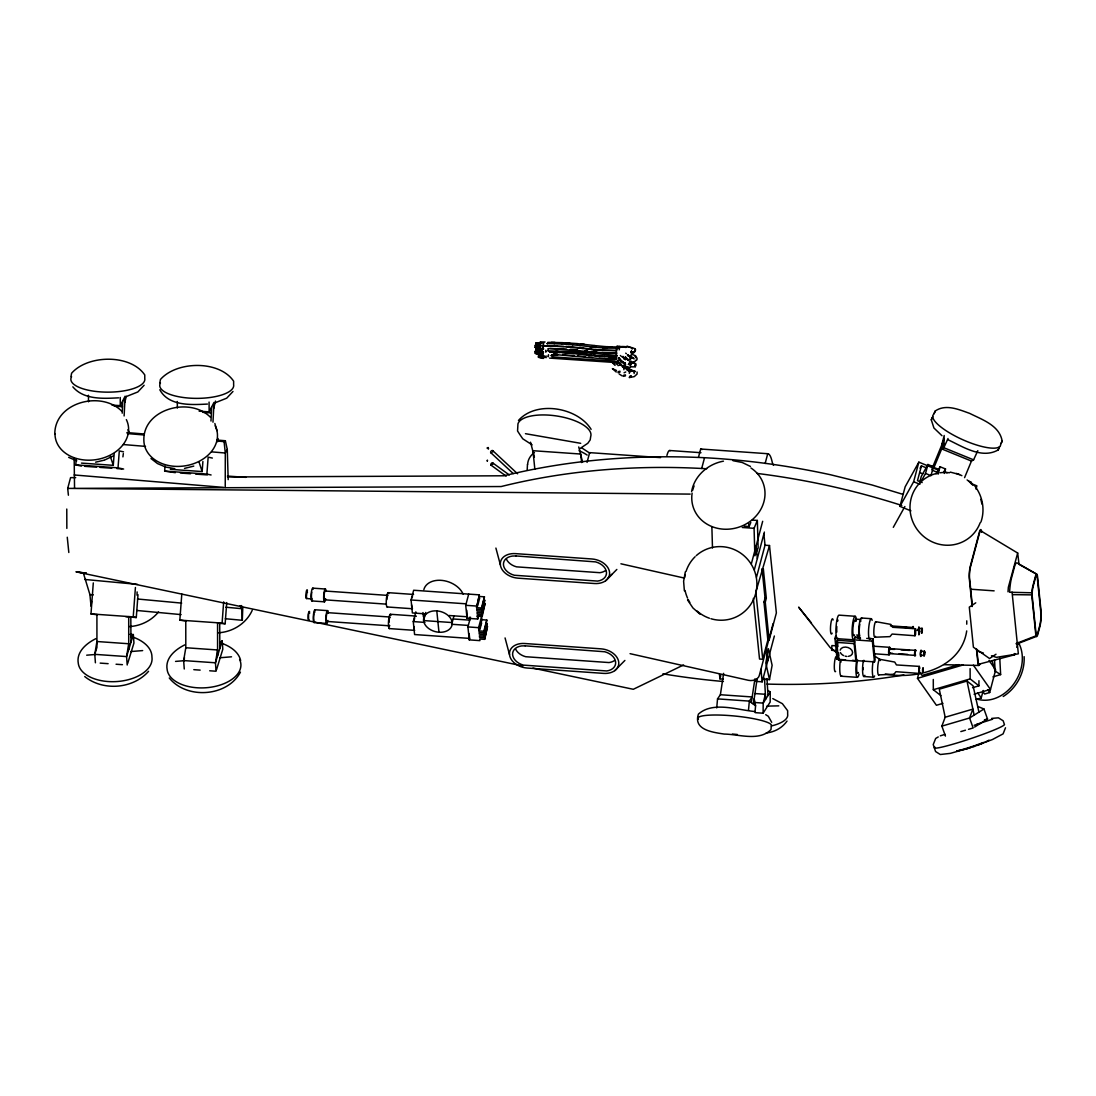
<?xml version="1.0" encoding="UTF-8"?>
<svg xmlns="http://www.w3.org/2000/svg" width="1096" height="1096" viewBox="0 0 1096 1096"><rect width="100%" height="100%" fill="white"/><g stroke="black" fill="none" stroke-linecap="round" stroke-linejoin="round"><path stroke-width="1.5" d="M74.542 487.994L74.172 458.539M225.242 487.528L225.297 453.018L224.091 441.62L225.365 440.743L227.283 449.497L228.187 479.651M966.74 624.186L966.754 620.829M66.774 509.037L66.842 528.395M755.158 712.647L763.104 713.208L763.186 703.098L765.378 694.289L755.35 693.576M767.693 690.412L770.255 691.932L770.173 702.057L763.104 713.208M1016.472 644.133L1036.391 636.447L1036.049 635.803A8.261 1.507 -86 0 1 1035.706 633.913L1032.007 597.621A8.261 1.507 -86 0 1 1031.884 594.881L1031.939 592.785A8.261 1.507 -86 0 1 1032.87 585.976L1035.446 576.291A8.261 1.507 -86 0 1 1036.679 574.112L1017.348 563.07A18.139 3.315 -86 0 0 1014.677 566.139L1011.238 579.03A18.139 3.315 -86 0 0 1009.594 592.251L1031.939 592.785M619.199 349.898L619.843 346.35M888.952 651.312L888.911 653.065M914.763 653.833L915.598 650.558M923.723 654.463L923.832 653.764M924.613 653.271L924.723 652.572M543.013 346.939L542.876 346.089L546.383 346.089M137.027 595.21L137.11 591.909M921.394 631.406L921.544 629.474M922.27 630.46L922.325 628.693M1024.13 656.655C1024.952 672.492 1016.609 688.11 1003.21 696.508M122.204 413.178L122.766 400.835M210.98 421.028L211.624 407.054M54.8 434.194C54.485 402.383 100.805 390.313 121.505 410.959M124.122 415.959L125.108 396.218L120.3 405.657L111.943 405.082M212.98 422.193L213.98 402.451L209.158 411.89L199.13 411.178M527.176 470.266L527.477 464.238M632.187 349.117L631.858 348.062L627.008 346.076M915.681 631.734C915.242 638.913 914.009 628.803 915.653 630.652M919.53 631.995L919.352 633.789M923.051 671.56L922.736 672.533L922.544 669.464M616.473 351.145L616.144 358.872L597.923 358.351L553.713 354.433M617.486 362.036L617.24 364.146M630.488 359.515L630.638 357.721M631.022 362.173L631.269 362.242M633.132 352.474L633.228 351.734M633.063 362.735L633.077 361.913M635.365 350.186L635.091 349.323M635.707 357.721L635.68 355.734L631.556 354.268M888.856 651.367L889.198 649.038M924.709 653.216L924.586 654.504M81.392 466.101L75.788 464.882L76.158 459.813M97.421 614.815L90.982 613.924L93.297 582.908M81.488 463.101L113.285 465.334L114.162 453.621M123.643 469.061L118.026 467.841L119.3 450.935L123.506 451.84M138 594.69L136.288 617.541L133.219 616.884L135.424 587.497M175.319 472.677L164.647 471.116L165.03 466.033M186.279 621.035L179.84 620.144L181.799 594.032M170.359 469.335L202.144 471.554L202.897 461.526M211.09 474.979L206.884 474.075L208.158 457.155L212.364 458.06M226.735 602.54L225.146 623.761L222.091 623.103L223.666 601.882M542.493 346.733L542.835 348.021M547.452 343.774L547.822 342.363L554.987 342.418M918.023 630.597L918.106 629.679M918.215 630.529L918.886 626.857L919.352 628.419M922.366 630.433L921.996 632.707M716.716 707.92L717.538 698.878L720.387 694.727L723.634 673.341M748.5 710.153L749.335 701.111L752.185 696.96L720.387 694.727M755.034 711.825L755.582 705.797L754.199 698.727M772.79 698.59L782.393 703.687L787.654 710.715L787.654 714.167A36.976 13.152 0 0 1 771.296 725.977L770.981 729.607C759.103 741.636 739.074 734.21 724.127 734.073C713.249 732.306 693.042 730.128 698.412 714.126C712.784 701.098 737.348 709.934 754.692 711.51M918.722 632.447L918.886 630.789M923.188 671.423L923.243 670.245M923.27 670.862L923.079 667.807L922.613 669.601M631.2 351.323L631.214 352.145L631.433 351.172M633.009 352.816L633.214 351.912M91.585 601.279L91.05 606.225L89.913 594.566L83.447 573.304M225.31 618.719L242.298 620.295L242.805 607.348M923.873 653.23L923.86 652.517M122.916 456.881L123.327 453.58M217.693 441.77L218.104 438.482M922.229 630.995L921.75 633.132L921.654 628.926M542.534 347.199L542.89 345.665M543.534 344.692L543.178 345.815L563.947 346.405M548.507 355.693L548.151 356.803L548.493 354.707M616.911 362.406L617.13 364.571M630.734 364.173L630.762 363.16L630.707 364.365M631.378 362.132L631.46 362.954M633.118 352.159L633.036 351.638M635.351 350.35L634.31 351.487C640.16 347.501 623.843 346.295 621.5 346.555M635.05 366.146C636.118 363.584 635.009 363.228 635.31 366.557M635.639 365.694L635.735 363.598L632.981 362.913M753.404 704.166L757.048 679.246M241.627 605.567L242.298 620.295M308.551 613.883L308.551 619.117M751.322 702.605L754.925 678.862M918.777 631.967L919.01 630.433M919.613 670.93L918.804 673.396L895.939 671.697L894.103 674.122M185.772 620.61L185.799 647.736L183.649 660.573L184.265 668.998M921.517 654.668C919.859 661.642 920.161 646.215 921.681 651.175M923.928 652.709L924.079 651.49M924.517 654.312L924.366 655.545M630.762 356.789L631.255 354.679M633.036 362.886L632.995 362.187M635.516 365.393L635.338 366.859L631.104 366.831M685.329 571.811L683.616 581.236L684.37 590.826M769.502 679.602L772.118 665.286L768.433 648.736L765.803 663.053L769.502 679.602L762.734 679.136M855.565 621.405L855.976 619.158L860.771 619.5M872.128 620.336L872.142 620.295A10.398 1.904 -86 0 0 868.649 628.72A10.398 1.904 -86 0 0 870.786 638.31M70.966 376.599L71.596 373.229C87.762 354.693 130.465 353.83 144.768 374.955L144.768 378.421A36.976 12.905 0 0 1 105.435 392.121A36.976 12.905 0 0 1 71.583 376.695M159.824 382.819L160.454 379.463C176.62 360.927 219.323 360.063 233.626 381.175L233.626 384.641A36.976 12.905 0 0 1 194.307 398.341A36.976 12.905 0 0 1 160.454 382.929M543.657 356.186L543.726 357.899L543.863 355.666M542.575 346.911L542.931 346.131M543.027 353.46L542.726 354.282L538.766 353.871L538.835 351.679M546.082 351.323L545.767 352.145L545.822 350.213M548.384 350.035L548.082 350.857L548.315 348.61M912.447 628.405L913.119 626.46L913.53 627.323M918.352 629.255L918.832 627.844L919.119 628.474M915.64 634.118L914.968 635.749L892.089 634.05L889.966 636.625L874.731 637.242M919.352 671.163L918.886 672.259L919.434 667.902M922.681 669.163L923.051 668.272L923.27 669.752M923.079 671.903L923.133 671.177M538.862 346.829L540.355 346.062M539.698 343.418L536.136 343.349M539.068 350.528L539.383 349.158M539.109 352.022L538.944 352.775L535.191 352.35M540.808 351.83L540.588 354.09M540.972 350.706L541.273 349.336M542.246 355.83L542.082 356.584L538.328 356.159M543.397 357.652L543.219 358.447L538.437 357.31M980.92 522.066C985.194 509.9 982.66 496.132 974.796 485.994M124.807 402.41L126.259 396.355M213.665 408.63L215.487 401.068M915.626 655.052C913.749 659.792 914.722 645.859 915.927 650.777M921.284 654.846C919.941 658.258 920.626 648.229 921.503 651.764M924.01 652.243L924.462 651.01L924.613 652.284M924.435 654.778L924.106 656.025L923.846 654.737M941.711 445.14L944.204 435.496L943.82 447.702L941.683 448.908L971.453 461.074L973.591 459.854L977.81 450.662M550.836 355.597L557.028 355.09M425.728 613.87L412.384 612.938L411.069 599.978L413.658 590.251L479.363 594.854L476.555 607.664L481.459 608.02L484.446 596.813L479.527 596.471M469.143 633.543L469.636 638.406L414.589 634.543L413.274 621.583L415.85 611.856M425.741 612.459L423.59 620.569L452.182 622.569L453.895 616.089M478.568 615.815L477.705 619.021L467.047 618.267L465.718 605.307L468.704 594.101M467.047 618.267L466.773 610.308M484.651 639.352L487.473 626.528L484.651 639.352L479.747 639.009L479.911 640.626L469.252 639.872L467.924 626.912L470.513 617.185M476.555 607.664L479.363 594.854M477.568 606.088L479.706 598.087M469.252 639.872L469.636 638.406M477.705 619.021L477.377 615.774L482.281 616.116L485.103 603.293L482.117 614.5L477.212 614.157L477.048 612.527L481.952 612.87L484.775 600.06L481.788 611.253L476.883 610.91L476.719 609.294L481.624 609.636L484.446 596.813M478.925 630.899L481.898 619.706L486.816 620.048L483.829 631.241L478.925 630.899L478.596 627.666L481.569 616.459L476.993 616.144M479.938 629.323L481.637 622.925M484.487 637.721L479.582 637.379L479.418 635.762L484.322 636.105L487.145 623.282L484.158 634.488L479.253 634.146L479.089 632.515L483.994 632.872L486.816 620.048M587.045 462.416L589.648 452.634L660.518 457.607M631.049 353.035L631.543 351.227M698.508 457.155L700.673 449.018L767.734 453.717A51.128 9.33 -86 0 1 772.105 461.663A26.523 4.85 -86 0 0 773.543 465.32M701.687 468.472L704.55 457.717A574.4 409.699 14.9 0 1 830.398 474.732L871.882 484.939L902.94 494.351M765.145 463.485L767.734 453.717M723.319 679.095L719.935 678.862L720.798 675.615M751.349 563.851L762.679 521.285M754.336 569.783L764.378 532.067M756.5 577.222L765.022 545.205L763.871 533.971M765.022 545.205L769.502 545.52L755.856 591.854L762.734 659.258L759.528 659.039L753.349 598.375M762.734 659.258L767.858 640.023L763.981 602.101L765.049 598.128L762.035 568.646M767.858 640.023L769.132 640.119L765.268 602.184L766.323 598.211L763.323 568.728M773.105 623.583L759.227 675.725A7.919 5.357 -5.8 0 1 748.458 680.315L630.063 653.668M769.132 640.119L776.365 612.924L769.502 545.52M755.418 681.342L762.186 681.822L774.365 636.009M845.578 659.861L837.07 659.271L834.96 638.516L835.577 636.201M836.741 642.393L837.303 640.297L854.675 641.516L856.456 659.011L855.894 661.107L838.536 659.902L836.741 642.393L854.113 643.612L854.675 641.516M837.07 659.271L837.687 656.956M838.536 659.902L839.084 657.792M910.927 510.859L899.939 506.366L905.159 486.802L918.845 462.156L939.245 470.485M899.939 506.366L913.639 481.733L918.845 462.156M852.373 660.34L874.485 661.888L872.361 641.133L872.991 638.817L866.717 638.379M926.12 467.759L921.435 465.841L917.489 480.665L922.174 482.583M919.681 482.432L921.27 476.472L927.928 464.485L933.381 466.718L930.997 475.664L925.545 473.445L927.928 464.485M874.485 661.888L875.101 659.573L872.991 638.817M938.08 474.198L940.053 466.745L945.506 468.965L944.327 473.445M942.971 703.344L936.422 705.276L917.475 678.342L918.777 673.451M976.015 489.117L976.879 485.857L970.604 483.295M976.166 699.412L981.235 697.933L983.222 690.466M982.783 691.412L984.619 694.028L989.702 692.535L995.648 669.848L989.017 660.422M1016.8 647.394L1018.061 642.653M628.748 368.475L628.707 369.914M634.022 359.022L633.954 358.351M634.2 372.133L634.146 373.558M912.694 628.296L913.187 627.487L890.39 625.857M921.695 629.241L922.024 628.063L922.27 629.46M966.713 630.912C961.274 667.834 917.284 680.027 885.294 673.999M1015.115 653.723L1014.691 654.75L979.125 664.135M691.603 491.597C694.316 475.856 708.03 463.937 723.428 461.169M127.684 663.436L133.945 642.996L133.328 634.557L129.986 634.324M184.512 657.764L183.649 660.573L215.446 662.792L222.187 640.79L219.803 642.968M216.542 669.656L222.803 649.216L222.187 640.79M308.702 613.171L309.236 612.239L309.606 613.376M945.437 736.101L941.875 726.127L945.177 717.236L939.286 689.179L967.001 681.041L973.097 685.836L978.933 712.126M546.041 357.776L546.027 355.871M1005.512 727.785L1003.087 733.882L992.469 739.512L973.645 746.623M889.226 649.435L889.459 648.558L889.678 649.462M889.459 652.709L889.226 653.586L888.993 652.682M932.614 467.225L944.081 439.386M744.102 526.162L749.116 526.518L750.815 522.422M757.35 520.436L758.144 547.904L754.87 555.782L754.075 528.313L757.35 520.436L752.281 520.079M933.545 468.513L943.957 443.442M964.576 477.651L971.453 461.074M941.985 435.729L933.929 428.002L931.285 419.823L932.751 416.59M935.299 410.945L933.833 414.192A36.976 10.083 24.2 0 0 962.521 439.619A36.976 10.083 24.2 0 0 1000.689 444.332L1002.155 441.085C999.579 425.412 982.085 419.631 969.672 413.384C958.918 409.589 945.93 403.725 935.299 410.945L934.203 413.343M948.369 439.921C963.178 446.867 981.865 459.224 998.141 449.963L999.593 446.73M931.285 419.823L932.381 417.439M948.026 438.496L943.82 447.702L973.591 459.854M1001.059 443.483L1002.155 441.085M998.141 449.963L999.237 447.579M635.365 356.186L634.748 355.899M920.092 468.266L921.435 465.841M893.295 527.34L904.871 506.516M920.366 482.747L925.545 473.445M931.901 469.376L933.381 466.718M936.121 473.828L940.053 466.745M943.93 471.801L945.506 468.965M240.449 672.136C227.31 696.878 186.621 699.618 169.277 677.986M227.283 449.497L225.297 453.018L211.72 451.881M919.023 630.844L919.243 630.159L919.407 631.241M922.955 671.834L922.544 671.053M770.255 691.932L763.186 703.098L754.829 702.509M540.725 351.857L540.657 354.049M487.46 460.841L487.378 460.115L487.131 461.101M624.049 368.338L623.871 369.736M629.378 372.161L629.31 373.394M518.463 420.467C536.259 400.273 577.441 407.164 591.114 429.344M889.322 649.175L894.514 649.394M920.708 655.312L924.229 655.408M635.762 360.351L634.105 362.201L629.063 363.187M144.124 385.244L137.836 391.957L126.424 396.492M232.982 391.464L226.694 398.19L215.282 402.725M787.024 721.058C782.202 728.004 774.53 732.032 766.2 733.005M605.65 580.729L612.198 574.112M608.006 578.373L616.843 569.441M614.815 670.615L624.898 660.436M921.777 632.639L921.503 631.734M148.549 671.314C133.041 689.042 102.969 691.316 84.735 676.561M130.945 636.749L133.328 634.557L126.574 656.573L127.204 665.012M491.857 463.622L491.542 464.499M975.755 602.827L969.302 607.129L973.399 647.202L989.551 658.532L996.004 654.23M628.241 364.543L630.529 363.036M488.556 448.291L488.295 449.182M974.577 727.073L987.51 718.962L983.948 708.989L969.576 717.99L941.875 726.127M938.245 736.95L935.669 738.457L933.23 744.554L935.573 751.541L940.313 754.514L950.273 753.39L970.097 747.787M579.716 448.744L587.826 443.264L590.196 439.893L590.703 436.523A36.976 14.385 8.5 0 0 558.727 416.316A36.976 14.385 8.5 0 0 517.956 423.837L517.559 431.002L520.134 434.989L522.778 438.811L532.122 444.853M543.178 345.815L543.479 343.596M542.958 352.035L542.726 354.282M96.01 638.598C86.68 643.16 76.117 651.709 78.296 663.381A36.976 21.262 -3.5 0 0 117.779 681.479A36.976 21.262 -3.5 0 0 151.974 657.312C152.084 647.133 142.22 640.53 133.671 637.338M184.868 644.832C175.538 649.394 164.975 657.942 167.154 669.601A36.976 21.262 -3.5 0 0 210.24 687.302A36.976 21.262 -3.5 0 0 239.599 659.477M984.893 742.225L989.044 740.17M915.913 630.625L915.489 628.748L914.968 635.749M919.119 630.68L919.434 631.639M919.75 668.259L919.325 666.395L918.804 673.396M683.603 664.943L633.296 689.288L532.93 668.122M629.337 361.762L630.995 361.009M623.994 365.146L625.665 364.338M624.09 372.777L625.761 371.969M629.953 371.681L630.173 371.599A18.07 12.426 -0.8 0 1 626.515 369.092M629.529 376.435L631.214 375.627L631.228 376.64L629.542 377.435M104.915 459.895L113.409 455.895M982.948 743.129L977.125 745.403M1016.088 643.571L1036.049 635.803M983.633 742.403L975.084 745.513M193.773 466.115L184.498 468.403M968.535 747.691L973.796 745.965M967.343 748.623L974.289 746.349M940.3 735.854L945.053 734.334M976.783 724.25L992.647 719.209M964.795 748.842L967.288 748.075M958.904 664.628L922.092 675.437L920.119 672.629M917.475 678.342L963.302 664.888M933.285 679.465L933.326 689.713L970.152 678.904L978.947 685.822L972.549 687.699M992.949 676.862L1000.634 674.602L999.771 658.134M974.07 694.22L990.442 689.411L973.385 665.176M945.177 717.236L972.892 709.112L969.576 717.99L973.152 727.963L968.535 729.32M984.427 719.867L987.51 718.962M974.166 725.278L980.331 723.47M960.836 731.58L965.453 730.224M963.548 749.226L956.794 751.02M966.713 748.828L957.068 751.034M623.323 363.228L625.241 362.749L625.254 363.762M635.762 360.584C637.667 360.447 637.488 356.871 635.516 357.022M617.966 365.598L619.884 365.119M629.693 367.818L629.501 367.872A17.81 12.248 -0.8 0 1 624.227 365.708M618.048 371.681L619.966 371.202M618.062 372.681L619.98 372.202M623.487 375.325L625.405 374.859L625.419 375.86L623.501 376.339M95.64 462.183L104.12 460.169M629.255 377.572L634.296 376.599L637.077 374.037L637.105 371.996M1014.622 654.75L1014.293 653.545M991.606 718.414L998.429 717.825L1003.169 720.798L1004.347 724.292A36.976 2.767 -18.5 0 1 967.439 739.718A36.976 2.767 -18.5 0 1 934.902 747.13M86.694 655.189L95.174 654.49M130.78 651.558L142.658 650.586M175.552 661.409L184.032 660.71M219.638 657.792L231.516 656.805M118.601 397.834C103.216 398.615 83.734 399.889 72.843 386.833M207.459 404.068C191.321 404.876 168.757 406.342 159.811 389.751M536.013 342.897L541.123 342.569M535.465 345.432L540.575 345.089M536.081 348.843L541.205 348.514M538.602 349.24L543.712 348.898M535.492 350.912L538.903 350.693M535.547 351.378L538.958 351.145M878.581 674.889L893.802 674.273M766.871 706.125L778.763 705.851M75.693 477.623L70.569 477.637L67.705 488.405L68.404 495.214M227.571 476.966L504.023 475.787C569.509 459.758 637.283 454.443 704.55 457.717M548.26 348.638L555.48 348.665M548.164 350.857L570.057 351.528L616.843 355.419M634.611 348.98C636.612 349.473 634.337 355.268 630.912 351.953M690.179 494.104L67.705 488.405L501.16 486.542A574.4 409.699 14.9 0 1 706.715 468.759M540.232 341.925L545.055 341.979M551.261 342.404L562.33 342.651M535.834 343.117L540.78 343.651M546.863 343.596L554.247 343.706M535.232 345.185L540.054 345.24M535.286 345.637L540.095 345.706M546.315 346.131L557.385 346.363M611.623 346.898L617.98 346.939M607.211 348.09L618.295 348.199M535.903 349.062L540.862 349.61M538.424 349.46L543.232 349.514M616.678 350.432L600.101 349.884M616.171 350.706L602.334 350.473M535.314 351.131L538.52 351.172M555.699 351.378L558.124 351.405M535.369 351.583L540.314 352.131M549.493 352.159L553.124 352.213M616.13 352.967L600.06 352.556L549.986 348.405M612.102 353.145L616.897 353.172M551.822 354.597L558.001 354.666M538.492 355.405L543.315 355.46M616.253 356.652L604.581 356.501M616.116 356.734L598.745 356.022L573.825 353.09M551.877 356.817L616.925 361.365M608.294 358.337L616.158 358.447M549.562 358.104L617.774 362.694M616.966 359.118L610.02 359.022M1012.704 594.635L1031.884 594.881M943.848 664.683L978.838 665.464M555.412 348.692L562.823 348.884M550.055 352.131L556.768 352.296M605.102 346.624L611.691 346.857M602.869 347.939L607.28 348.049M612.171 353.104L603.403 352.707M614.815 355.844L610.404 355.693M614.952 359.543L610.541 359.42M554.192 343.747L561.618 344.007M559.083 348.788L566.509 349.062M553.727 352.213L564.084 352.597M553.672 353.967L557.316 354.104M607.335 346.706L609.513 346.802M605.115 347.994L594.128 347.254L596.361 347.432M604.65 356.474L595.854 355.953M610.088 358.995L599.101 358.255M562.275 342.678L569.715 343.034M557.33 346.405L568.468 347.007M557.398 352.35L559.919 352.433M562.837 354.871L573.975 355.474M593.58 349.788L602.389 350.432M605.718 358.776L607.896 358.899M608.362 359.296L610.595 359.392M565.961 342.856L577.113 343.582M561.563 344.048L569.002 344.487M562.33 352.597L571.427 353.076M565.892 346.418L568.838 346.733M570.153 349.309L577.606 349.829M564.783 352.734L583.373 354.392M114.135 406.123L122.492 406.712L120.3 405.657L120.231 397.478M202.993 412.343L211.35 412.932L209.158 411.89L209.076 402.068M669.711 450.511L700.974 452.703M75.788 464.882L118.026 467.841M164.647 471.116L206.884 474.075M227.434 476.075L245.778 477.349M84.776 466.334L96.599 467.17M99.983 467.403L111.806 468.225M116.875 468.581L121.944 468.937M180.388 473.034L190.526 473.746M195.595 474.102L207.432 474.924M742.239 527.491L754.075 528.313M970.659 589.21L994.141 590.854M765.049 598.128L766.323 598.211M763.981 602.101L765.268 602.184M855.236 616.281L839.07 615.144A11.741 2.151 -86 0 0 835.988 627.926A11.741 2.151 -86 0 0 837.892 638.283M861.538 618.007L871.306 618.692M897.09 626.802L907.05 627.501M918.681 628.323L921.996 628.556M915.489 628.748L892.596 627.296L890.884 624.405L875.896 621.679M388.162 592.662L413.562 594.443A7.179 1.315 -86 0 0 413.206 594.607M312.785 588.141L325.375 589.032M325.224 591.032L387.957 595.416M411.069 599.978L466.115 603.828M465.718 605.307L476.39 606.047M306.442 598.539L311.99 598.937M324.567 599.813L385.6 604.088M854.921 637.557L860.442 637.941M311.839 600.937L324.416 601.814M387.094 606.965L412.48 608.746A7.179 1.315 -86 0 1 411.63 604.924M834.96 638.516L872.361 641.133M449.086 615.514L467.43 616.788M873.156 646.174L889.692 647.325M889.459 648.558L915.503 650.38M901.063 649.846L909.461 650.435M920.996 651.243L924.408 651.49M390.368 614.267L415.754 616.048M453.196 618.98L469.732 620.13L469.43 617.254M836.974 645.9L831.905 645.544L831.604 650.298L836.536 650.654M314.99 609.76L327.581 610.636M327.43 612.637L390.162 617.034M889.144 653.093L892.569 653.339M899.117 653.791L907.515 654.38M889.103 653.572L915.146 655.394M873.772 653.737L889.171 654.819M413.274 621.583L424.947 622.405M451.634 624.268L468.321 625.432M467.924 626.912L478.596 627.666M326.772 621.432L389.505 625.816M314.031 622.542L326.622 623.419M389.299 628.583L414.685 630.364A7.179 1.315 -86 0 1 413.836 626.542M919.325 666.395L896.446 664.93L894.72 662.053L879.745 659.312L875.129 656.394M90.982 613.924L133.219 616.884M179.84 620.144L222.091 623.103M125.807 616.719L136.288 617.541M218.378 623.295L225.146 623.761M863.812 676.506L873.581 677.191M841.153 676.218L857.319 677.342M185.799 647.736L217.583 649.969L215.446 662.792L216.063 671.231L209.706 670.779M717.538 698.878L749.335 701.111L755.582 705.797M100.174 663.107L108.12 663.669M116.066 664.231L122.437 664.669M193.8 669.67L200.157 670.122M605.156 346.583L594.142 345.541M597.909 349.72L600.608 350.035M598.019 350.158L600.197 350.309M568.961 344.514L572.715 344.774M568.358 346.583L579.894 347.733M568.413 347.048L587.018 348.898M568.536 352.953L575.112 353.364M126.903 432.564L143.877 433.975M216.885 440.044L225.365 440.743M127.314 433.578L144.288 434.989M217.296 441.044L224.091 441.62M123.437 444.551L145.508 446.387M74.144 474.965L223.543 487.378M732.388 734.046L737.389 734.498M577.071 343.623L594.183 345.5M572.66 344.815L580.127 345.5M573.386 352.939L575.907 353.131M577.633 355.816L585.1 356.488M84.803 579.469L137.48 584.374M89.913 594.566L93.311 594.881M137.493 599.005L181.676 603.115M225.872 607.225L241.161 608.636L240.134 605.622M136.932 610.486L181.128 614.609M540.068 342.678L543.794 343.034M541.191 343.391L539.301 343.199L538.999 344.582L541.123 345.569M540.903 343.528L535.656 343.87M536.108 344.117L539.849 344.459L539.643 345.117M535.643 344.569L539.52 345.24M540.657 345.911L538.753 345.733L538.451 347.103L540.575 348.103M535.601 345.884L538.081 346.117M535.122 346.405L539.301 346.994M539.095 347.651L540.301 347.761M540.177 347.884L535.095 347.09L539.958 348.227M536.218 349.295L542.452 350.049M535.739 349.816L541.109 349.939M536.191 350.062L541.972 350.569M535.711 350.514L538.205 350.747M538.232 350.898L541.958 351.254M535.149 351.885L538.163 352.063M535.177 353.035L539.205 353.707M539.177 353.597L540.383 353.707M539.054 353.72L540.26 353.83L540.081 354.638L535.3 353.487M538.807 355.638L542.534 355.995M538.78 356.392L542.506 356.748M538.3 356.844L542.191 357.529M596.155 349.679L589.155 348.788M595.827 349.966L591.388 349.542M593.607 355.268L595.854 355.447M595.895 355.912L583.332 354.433M580.77 343.966L584.497 344.336M578.962 351.487L581.442 351.748M580.085 345.528L594.169 347.213M582.017 347.843L579.537 347.555L587.264 348.61M579.537 348.062L583.264 348.487M584.976 350.583L587.456 350.857M583.291 353.967L587.346 354.556M588.771 356.954L592.498 357.406M589.744 346.733L591.936 347.007M591.429 349.501L586.976 348.939M596.827 352.063L592.415 351.46M589.306 355.173L591.511 355.447M522.888 666.012L76.213 571.852L86.379 573.167M76.213 571.852L86.379 573.304M535.944 344.87L540.986 345.72M535.396 347.405L540.438 348.254M536.026 350.816L543.575 352.063M535.478 353.35L540.52 354.2M540.917 355.871L544.274 356.433M538.615 357.159L543.657 358.008M525.464 433.687L580.702 443.318M174.798 468.65L165.619 467.033L157.495 463.567L150.974 458.525M732.991 460.69L742.211 462.485L750.445 466.444M620.911 563.796L684.274 578.058M535.766 345.021L538.958 345.788M535.218 347.542L539.999 348.692M538.355 351.35L543.137 352.501M536.848 353.419L540.027 354.186M540.739 356.008L545.52 357.159M950.273 472.102L959.493 474.541M616.5 370.489L612.39 368.626L616.226 372.037M976.961 650.928L983.413 653.065M991.483 655.737L996.319 657.353L1018.348 653.833L1012.06 592.1M222.529 643.571C230.311 646.517 238.695 651.873 240.654 660.518M615.144 363.982L612.308 362.557L615.048 365.365M956.424 473.417L961.877 475.65M968.823 481.185L971.549 482.309M929.696 465.745L939.19 469.622M943.944 471.554L947.108 472.856M932.381 470.307L937.066 472.225M919.626 472.54L922.764 473.815M913.639 481.733L919.914 484.295M977.659 706.399L983.948 708.989M630.036 358.844L630.241 357.871M630.036 365.9L630.337 364.968M622.254 375.942L619.158 374.01M68.637 457.347L76.761 460.8M581.935 448.004L589.84 453.196M1019.225 564.467L1037.049 574.468A8.261 1.507 -86 0 1 1037.556 576.743L1041.036 610.828A11.275 2.055 -86 0 1 1041.2 614.568L1041.132 617.445A11.275 2.055 -86 0 1 1039.844 626.734L1037.802 634.365A8.261 1.507 -86 0 1 1036.391 636.447M1019.02 564.262L1017.677 553.042L1008.347 587.278L1008.005 591.813M980.715 530.807L1017.732 553.069M765.707 714.688L768.282 716.25L771.707 722.333M992.086 660.655L995.127 671.081L1000.634 674.602M623.336 357.721L621.775 356.652M492.762 462.937L509.27 474.952M491.035 465.156L506.16 476.171M210.364 417.179C189.307 395.752 140.425 409.712 144.028 442.77A36.976 28.332 -8.8 0 0 188.786 465.115A36.976 28.332 -8.8 0 0 215.2 425.823M836.495 652.504L830.138 647.558L798.628 607.129L811.451 622.966M933.326 689.713L940.875 695.631M625.706 353.159L626.405 353.734M620.336 355.529L621.035 356.104M700.152 614.308L692.932 607.951L687.548 599.937M492.748 450.648L517.6 473.801M490.844 452.744L513.216 473.568M987.852 689.918L989.702 692.535M977.605 692.768L981.235 697.933M622.994 356.31L623.528 357.104M617.377 355.926L616.486 355.131L616.5 356.186M127.931 429.742L129.232 432.249M306.346 597.512L307.031 590.634L307.442 592.511M199.157 462.416L202.144 471.554M110.285 456.196L113.285 465.334M214.843 423.481L216.953 430.591M578.729 446.963L582.593 462.128M541.657 356.858L541.89 357.68M530.533 442.209L534.423 457.169M495.899 548.069L500.351 564.741A16.755 11.946 14.9 0 0 518.024 578.167L594.402 583.51A16.755 11.946 14.9 0 0 609.582 572.4A16.755 11.946 14.9 0 0 591.909 558.974L515.517 553.631A16.755 11.946 14.9 0 0 500.351 564.741M505.064 637.941L509.503 654.613A16.755 11.946 14.9 0 0 527.19 668.039L603.567 673.382A16.755 11.946 14.9 0 0 618.747 662.272A16.755 11.946 14.9 0 0 601.06 648.846L524.683 643.503A16.755 11.946 14.9 0 0 509.503 654.613M967.001 681.041L974.152 715.126M748.568 523.244L749.116 526.518M68.815 552.494L67.267 537.232M924.64 651.517L924.627 652.75M923.805 655.504L923.818 654.271M972.358 605.704L969.522 577.633A8.206 1.493 -86 0 1 970.275 567.673L979.687 532.3A8.206 1.493 -86 0 1 981.372 532.067M976.824 649.517L978.153 662.285A8.206 1.493 -86 0 0 979.536 663.669M972.125 606.567L969.275 578.387A9.508 1.74 -86 0 1 970.138 566.851L979.619 531.245A9.508 1.74 -86 0 1 981.701 531.697M976.426 648.722L977.933 663.272A9.508 1.74 -86 0 0 980.016 663.724M858.237 635.283L858.565 638.489M857.004 634.735L857.305 637.721M854.113 643.612L855.894 661.107M837.303 640.297L837.947 646.667M838.604 653.024L838.92 656.203M756.089 546.014L757.363 558.439M766.515 648.311L767.789 660.751M760.912 669.382L762.186 681.822M719.456 674.191L719.935 678.862M581.62 462.553L580.743 454.045L532.957 450.703L534.862 469.389M481.459 608.02L481.624 609.636M481.788 611.253L481.952 612.87M482.117 614.5L482.281 616.116M483.829 631.241L483.994 632.872M484.158 634.488L484.322 636.105M481.569 616.459L481.898 619.706M436.797 610.897A14.577 10.398 14.9 0 1 450.799 627.775A14.577 10.398 14.9 0 1 426.043 626.035A14.577 10.398 14.9 0 1 436.797 610.897L438.975 632.241M422.988 612.568L423.426 616.897M95.407 662.779L94.79 654.353L96.928 641.516L128.725 643.749L126.574 656.573L94.79 654.353L96.941 647.339L96.914 614.39M918.708 633.406L918.886 634.885L919.53 631.419M766.967 678.575L768.008 695.494M764.515 678.246L765.652 699.207M994.524 659.6L995.127 671.081M711.879 526.971L712.482 547.973M630.584 363.721L630.611 366.489M177.305 401.479L177.36 408.027M88.447 395.245L88.502 401.794M219.83 648.462L219.693 623.295L217.57 622.843L217.583 655.792M130.972 642.229L130.821 617.075L128.712 616.623L128.725 649.572M978.933 680.698L978.947 685.822M970.111 668.656L970.152 678.904M625.515 359.557A18.07 12.426 -0.8 0 1 624.679 359.132M625.282 359.611A20.139 13.837 -0.8 0 1 623.61 358.707M633.159 357.707A15.111 10.385 -0.8 0 1 628.008 354.885M632.652 357.94A18.07 12.426 -0.8 0 1 627.789 355.31M633.378 358.351A20.139 13.837 -0.8 0 1 627.46 355.323M632.899 357.844A17.81 12.248 -0.8 0 1 628.022 355.268M629.008 360.009A15.111 10.385 -0.8 0 1 625.597 357.049M628.446 360.146A18.07 12.426 -0.8 0 1 625.241 357.351M628.214 360.187A20.139 13.837 -0.8 0 1 624.939 357.323M628.72 360.091A17.81 12.248 -0.8 0 1 625.487 357.351M625.419 363.283A15.111 10.385 -0.8 0 1 619.35 358.022M624.953 363.365A17.81 12.248 -0.8 0 1 618.788 357.817M624.665 363.434A18.07 12.426 -0.8 0 1 623.076 362.516M622.35 362.009A18.07 12.426 -0.8 0 1 618.569 357.789M624.46 363.516A20.139 13.837 -0.8 0 1 622.857 362.557M622.117 362.036A20.139 13.837 -0.8 0 1 618.185 357.734M622.898 366.379A15.111 10.385 -0.8 0 0 625.487 367.804L625.008 367.886A17.81 12.248 -0.8 0 1 622.679 366.489M620.843 364.598A15.111 10.385 -0.8 0 1 619.418 362.543M620.733 364.845A17.81 12.248 -0.8 0 1 618.24 360.981M622.405 366.53A18.07 12.426 -0.8 0 0 624.72 367.955L624.515 368.023A20.139 13.837 -0.8 0 1 622.172 366.557M621.076 365.434A18.07 12.426 -0.8 0 1 618.021 360.94M620.816 365.434A20.139 13.837 -0.8 0 1 617.569 360.872M623.98 365.763A18.07 12.426 -0.8 0 0 629.255 367.982L629.09 368.105A20.139 13.837 -0.8 0 1 622.925 365.297M629.94 367.722A15.111 10.385 -0.8 0 1 624.24 365.448M620.829 363.653A20.139 13.837 -0.8 0 1 620.226 363.05M626.172 368.503A17.81 12.248 -0.8 0 0 630.447 371.53L630.926 371.462A15.111 10.385 -0.8 0 1 626.282 368.256M629.131 371.229A20.139 13.837 -0.8 0 1 626.254 369.092M630.515 369.599A15.111 10.385 -0.8 0 0 635.379 371.38L634.94 371.53A17.81 12.248 -0.8 0 1 630.46 369.804M629.679 369.105A15.111 10.385 -0.8 0 1 628.172 367.996M629.666 369.366A17.81 12.248 -0.8 0 1 627.515 367.831M631.049 370.297A18.07 12.426 -0.8 0 0 634.707 371.64L634.529 371.763A20.139 13.837 -0.8 0 1 630.817 370.352M629.419 369.421A18.07 12.426 -0.8 0 1 627.282 367.872M629.967 369.914A20.139 13.837 -0.8 0 1 627.624 368.434M757.089 473.417A574.4 409.699 14.9 0 1 901.775 505.434M903.912 674.958A574.4 409.699 14.9 0 1 766.94 684.068M723.415 681.507A574.4 409.699 14.9 0 1 662.902 673.835M423.851 589.593A21.03 14.728 19.8 0 1 442.332 580.442A21.03 14.728 19.8 0 1 463.142 594.114M491.46 465.279A1.411 0.836 -53.9 0 1 490.967 464.005A1.411 0.836 -53.9 0 1 492.501 462.813A1.411 0.836 -53.9 0 1 492.721 464.293M491.597 452.854A1.411 0.891 -47 0 1 490.707 451.812A1.411 0.891 -47 0 1 492.378 450.497A1.411 0.891 -47 0 1 492.693 451.99M412.165 597.772A7.179 1.315 -86 0 1 412.48 596.334M327.211 620.925A4.411 0.808 -86 0 1 326.307 616.856A4.411 0.808 -86 0 1 327.786 613.308M389.724 625.72A4.411 0.808 -86 0 1 389.149 625.145M388.984 622.391A4.411 0.808 -86 0 1 389.724 617.528M325.224 598.649A4.411 0.808 -86 0 1 324.046 596.388A4.411 0.808 -86 0 1 325.43 591.224M387.45 606.8A7.179 1.315 -86 0 1 386.422 598.608A7.179 1.315 -86 0 1 388.738 593.758M415.411 616.212A7.179 1.315 -86 0 1 416.069 616.363M414.11 621.076A7.179 1.315 -86 0 1 414.685 617.939M389.655 628.405A7.179 1.315 -86 0 1 388.614 620.213A7.179 1.315 -86 0 1 390.943 615.363M386.833 599.649A4.411 0.808 -86 0 1 387.518 595.923M314.401 612.253A4.411 0.808 -86 0 1 315.045 611.952M313.99 620.35A4.411 0.808 -86 0 1 313.99 613.801M309.086 619.651A4.411 0.808 -86 0 1 308.168 615.596A4.411 0.808 -86 0 1 309.647 612.048M306.88 598.046A4.411 0.808 -86 0 1 305.976 593.977A4.411 0.808 -86 0 1 307.442 590.429M325.663 598.827A6.412 1.165 -86 0 1 323.841 600.512A6.412 1.165 -86 0 1 324.32 591.114A6.412 1.165 -86 0 1 326.06 591.073M327.868 620.446A6.412 1.165 -86 0 1 326.046 622.131A6.412 1.165 -86 0 1 326.526 612.733A6.412 1.165 -86 0 1 328.266 612.691M311.785 598.745A4.411 0.808 -86 0 1 311.785 592.196M312.47 600.197A6.412 1.165 -86 0 1 311.154 594.292A6.412 1.165 -86 0 1 313.305 589.127M314.675 621.816A6.412 1.165 -86 0 1 313.305 616.733A6.412 1.165 -86 0 1 315.278 610.034M858.675 635.762A11.083 7.905 14.9 0 1 859.949 637.79M840.166 650.134A6.357 4.535 14.9 0 1 850.4 648.764A6.357 4.535 14.9 0 1 848.4 656.367M846.797 656.422A6.357 4.535 14.9 0 1 845.167 656.148M843.619 655.572A6.357 4.535 14.9 0 1 840.413 652.545M889.87 652.558A3.781 0.685 -86 0 1 888.705 654.038A3.781 0.685 -86 0 1 889.13 648.051A3.781 0.685 -86 0 1 890.075 649.668M855.236 636.598A11.741 2.151 -86 0 1 852.236 635.94A11.741 2.151 -86 0 1 853.483 619.391A11.741 2.151 -86 0 1 856.469 620.035M836.823 632.036A7.645 1.397 -86 0 1 836.823 626.556M837.618 621.254A7.645 1.397 -86 0 1 838.002 620.103M854.551 634.885A7.809 1.425 -86 0 1 852.88 628.707A7.809 1.425 -86 0 1 855.277 620.555M855.976 619.158A10.453 1.904 -86 0 1 856.236 620.911M859.826 635.872A7.809 1.425 -86 0 1 859.826 624.282M860.566 621.542A7.809 1.425 -86 0 1 860.963 620.843M860.497 638.612A10.453 1.904 -86 0 1 858.867 628.035A10.453 1.904 -86 0 1 862.004 618.473M875.512 636.351A7.809 1.425 -86 0 1 873.855 630.173A7.809 1.425 -86 0 1 876.252 622.021M832.152 633.173A7.645 1.397 -86 0 1 830.576 626.117A7.645 1.397 -86 0 1 833.138 619.966M841.728 675.931A11.741 2.151 -86 0 1 840.221 661.025M859.072 674.232A11.741 2.151 -86 0 1 856.373 675.547A11.741 2.151 -86 0 1 856.373 662.162M840.851 662.244A7.645 1.397 -86 0 1 841.125 660.436M858.387 672.519A7.809 1.425 -86 0 1 856.73 670.135A7.809 1.425 -86 0 1 857.606 659.915M863.086 669.711A7.809 1.425 -86 0 1 863.086 667.807M863.662 661.929A7.809 1.425 -86 0 1 864.018 660.367M864.867 675.314A10.453 1.904 -86 0 1 862.716 673.163A10.453 1.904 -86 0 1 863.36 660.518M874.622 675.944A10.398 1.904 -86 0 1 872.485 673.807A10.398 1.904 -86 0 1 873.115 661.231M880.362 660.518A7.809 1.425 -86 0 0 878.965 660.203L878.581 661.381A7.809 1.425 -86 0 0 877.649 670.725A7.809 1.425 -86 0 0 878.965 674.698M835.604 671.505A7.645 1.397 -86 0 1 834.412 663.765A7.645 1.397 -86 0 1 836.7 656.778M696.234 555.658A36.976 36.154 63.3 0 1 755.925 575.592A36.976 36.154 63.3 0 1 710.92 618.719M709.413 618.24A36.976 36.154 63.3 0 1 697.042 611.006M689.809 602.403A36.976 36.154 63.3 0 1 688.247 599.581M687.562 598.128A36.976 36.154 63.3 0 1 685.069 590.47M684.616 577.702A36.976 36.154 63.3 0 1 685.192 574.537M686.028 571.454A36.976 36.154 63.3 0 1 695.097 556.727M750.952 467.992A36.976 33.168 -18.1 0 1 742.088 525.943A36.976 33.168 -18.1 0 1 692.11 493.159M692.699 490.255A36.976 33.168 -18.1 0 1 694.083 485.966M698.426 719.318A36.976 5.823 5.7 0 1 733.251 715.88A36.976 5.823 5.7 0 1 771.351 725.963M527.642 464.362A36.976 22.934 12.4 0 1 534.437 452.47M579.085 450.771A36.976 22.934 12.4 0 1 587.168 455.059M252.231 610.321A36.976 33.264 -18.5 0 1 218.2 632.789M158.523 611.938A36.976 33.264 -18.5 0 1 129.342 626.57M126.341 419.604A36.976 28.332 -8.8 0 1 98.051 459.293A36.976 28.332 -8.8 0 1 55.006 433.578M1018.444 642.489A36.976 29.839 -60.5 0 1 1013.704 684.027A36.976 29.839 -60.5 0 1 977.057 699.07M980.167 522.724A36.976 35.606 48.8 0 1 918.859 531.67A36.976 35.606 48.8 0 1 938.532 473.02M940.067 472.773A36.976 35.606 48.8 0 1 949.52 472.76M967.11 479.938A36.976 35.606 48.8 0 1 973.015 485.418M980.783 499.379A36.976 35.606 48.8 0 1 981.893 504.037M605.513 570.537A13.563 9.672 14.9 0 1 599.813 572.687L516.545 566.851A13.563 9.672 14.9 0 1 506.421 559.166M614.678 660.409A13.563 9.672 14.9 0 1 608.979 662.559L525.71 656.723A13.563 9.672 14.9 0 1 515.586 649.038M666.902 455.498A18.851 3.439 -86 0 1 670.149 450.771M700.673 449.018A51.128 9.33 -86 0 1 701.92 449.593M616.541 349.131L616.596 350.158L617.089 346.089L626.227 347.377L616.897 346.596L616.541 349.131M487.268 448.031L488.186 447.565L487.268 448.031M1032.994 586.976L1032.829 587.662A6.85 1.247 -86 0 0 1032.199 595.977L1036.035 633.57A6.85 1.247 -86 0 0 1037.542 633.899L1039.967 624.761A9.864 1.808 -86 0 0 1040.858 612.787L1037.227 577.085A6.85 1.247 -86 0 0 1035.72 576.77L1032.994 586.976M515.969 555.946L512.353 556.056A13.563 9.672 14.9 0 0 503.461 564.961A13.563 9.672 14.9 0 0 514.312 575.249L597.58 581.086A13.563 9.672 14.9 0 0 606.458 572.181A13.563 9.672 14.9 0 0 595.621 561.892L515.969 555.946M525.121 645.832L521.518 645.928A13.563 9.672 14.9 0 0 512.627 654.833A13.563 9.672 14.9 0 0 523.477 665.121L606.746 670.958A13.563 9.672 14.9 0 0 615.623 662.053A13.563 9.672 14.9 0 0 604.787 651.764L525.121 645.832"/></g></svg>
